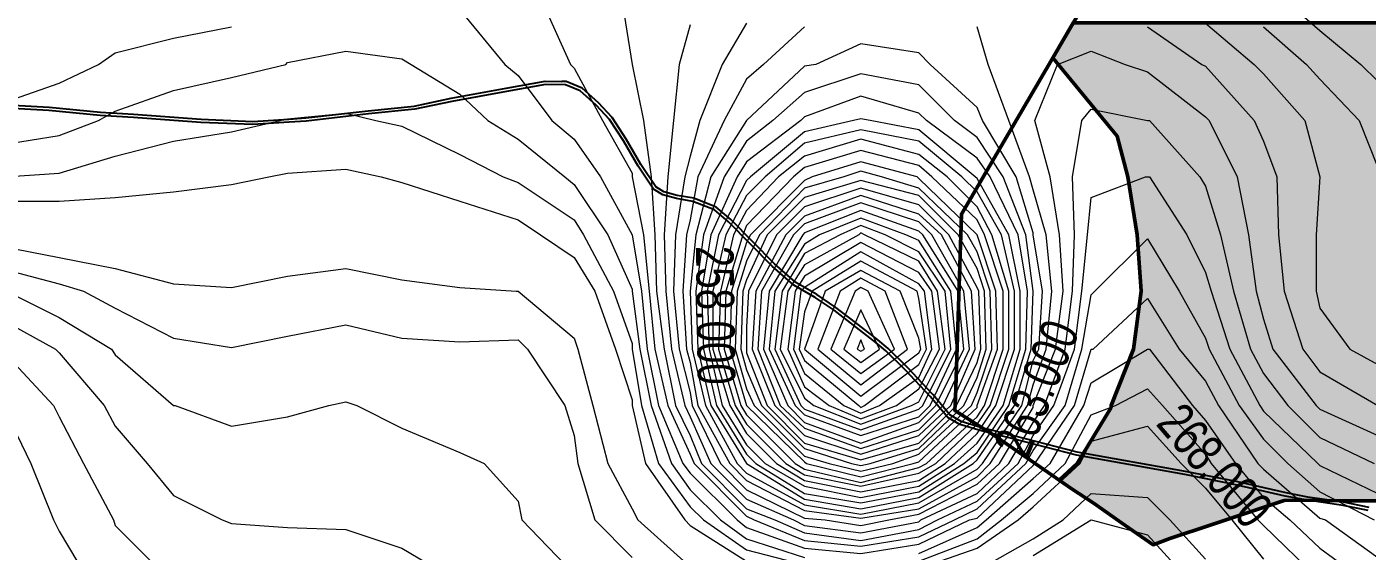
# Model space of a CAD drawing. Header units: metres. Extents: x 199095 to 216734, y 1644234 to 1657008.
# Drawn here: x 205109 to 206491, y 1649644 to 1650184 of the extents above; entities that cross this region are included whole.
import ezdxf
from ezdxf.enums import TextEntityAlignment as Align

# ---------------------------------------------------------------- set-up
doc = ezdxf.new("R2010")
doc.units = ezdxf.units.M
for name, color, linetype in [('250 Ac', 10, 'Continuous'), ('BT Road', 7, 'Continuous'), ('CON TXT', 204, 'Continuous')]:
    doc.layers.add(name, color=color, linetype=linetype)
doc.layers.add('CONTOURS', color=8, linetype='Continuous', lineweight=9)
doc.layers.add('Plot hatching', color=7, linetype='Continuous', true_color=0xffffdb)
doc.styles.get("Standard").update_dxf_attribs({"font": 'ARIALN.TTF'})

msp = doc.modelspace()

# ---------------------------------------------------------------- hatches: boundary and pattern name
at = {"layer": 'Plot hatching', "linetype": 'ByBlock'}
h = msp.add_hatch(color=256, dxfattribs=at)
h.dxf.hatch_style = 1
h.paths.add_polyline_path([(207582.7, 1649771.3), (207570.4, 1649793.7), (207567.5, 1649804.4), (207561.1, 1649826.9), (207554.7, 1649849.9), (207451, 1649997.5), (207423.8, 1650003.5), (207404.8, 1650027), (207381.3, 1650056.2), (207342.5, 1650105.1), (207301.6, 1650117.8), (207289.6, 1650128.9), (207281.1, 1650142), (207277.4, 1650177.1), (207274.5, 1650188.1), (206461.4, 1650188.1), (206187.7, 1650188.1), (206166.5, 1650151.8), (206232.8, 1650071.3), (206244, 1650029.4), (206253.6, 1649969.5), (206257.5, 1649911.6), (206249.8, 1649851.8), (206226.6, 1649793.8), (206226.6, 1649791.9), (206191.8, 1649733.9), (206173.2, 1649716.8), (206186.5, 1649707.6), (206208.1, 1649693.4), (206240.8, 1649670.7), (206269.9, 1649650.4), (206287.1, 1649656.7), (206330.9, 1649671.1), (206362.9, 1649681.8), (206405.1, 1649695.9), (206430.9, 1649696.2), (206461.9, 1649695.6), (206501.4, 1649695.7), (206530.8, 1649696.5), (206575.1, 1649684.5), (206615.5, 1649673.5), (206664.2, 1649659.4), (206703.3, 1649647.8), (206725.1, 1649642.1), (206768.6, 1649630), (206809.5, 1649624.1), (206880, 1649615.2), (206909.2, 1649609.2), (206926.2, 1649603.5), (206942.9, 1649597.2), (206963.8, 1649588.8), (206989.1, 1649579.4), (207017, 1649569.5), (207047.3, 1649557.6), (207071.7, 1649548.4), (207092.1, 1649541.2), (207111.1, 1649534), (207118.8, 1649531.3), (207135.7, 1649525.7), (207158.2, 1649518.5), (207190.8, 1649506.9), (207230.5, 1649493.8), (207262.7, 1649483.6), (207289.7, 1649476.6), (207336.5, 1649464), (207382.4, 1649451.2), (207409.4, 1649444.6), (207416, 1649438.7), (207439.4, 1649417.4), (207466.9, 1649393.2), (207492.3, 1649369.6), (207518.3, 1649347.6), (207548.5, 1649321.5), (207561.5, 1649304.1), (207577.7, 1649279.7), (207610.7, 1649236.3), (207651.5, 1649259.4), (207671.7, 1649280.5), (207701.7, 1649280.5), (207726.4, 1649276.5), (207727.9, 1649315.1), (207729.1, 1649371.8), (207733.1, 1649436.5), (207734.6, 1649489.8), (207713.3, 1649514.8), (207694, 1649538.4), (207688.7, 1649539.7), (207679.2, 1649551), (207671.1, 1649586.9), (207665.9, 1649611.1), (207653.9, 1649636.1), (207639.8, 1649664.9), (207622.8, 1649699.1), (207616.1, 1649711.1), (207601.3, 1649738.4)])

# ---------------------------------------------------------------- linework, layer by layer
at = {"linetype": 'ByBlock', "lineweight": 50, "flags": 128}
msp.add_lwpolyline([(206224.3, 1650250.7), (206121.6, 1650075.1), (206072.4, 1649991), (206070.2, 1649927.5), (206066.1, 1649801.6)], dxfattribs=at)
at = {"linetype": 'ByBlock', "lineweight": 9, "flags": 128}
msp.add_lwpolyline([(206253.6, 1649969.5), (206244, 1650029.4), (206232.8, 1650071.3), (206166.5, 1650151.8), (206121.6, 1650075.1), (206072.4, 1649991), (206070.2, 1649927.5), (206066.1, 1649801.6), (206065.6, 1649788.5), (206106.9, 1649762.4), (206149.3, 1649733.3), (206173.2, 1649716.8), (206191.8, 1649733.9), (206226.6, 1649791.9), (206226.6, 1649793.8), (206249.8, 1649851.8), (206257.5, 1649911.6)], close=True, dxfattribs=at)
msp.add_lwpolyline([(206166.5, 1650151.8), (206232.8, 1650071.3)], dxfattribs=at)
at = {"linetype": 'ByBlock', "lineweight": 40, "flags": 128}
msp.add_lwpolyline([(206066.1, 1649801.6), (206065.6, 1649788.5), (206106.9, 1649762.4), (206149.3, 1649733.3), (206186.5, 1649707.6), (206208.1, 1649693.4), (206240.8, 1649670.7), (206269.9, 1649650.4), (206287.1, 1649656.7), (206330.9, 1649671.1), (206362.9, 1649681.8), (206405.1, 1649695.9), (206430.9, 1649696.2), (206461.9, 1649695.6), (206501.4, 1649695.7), (206530.8, 1649696.5), (206575.1, 1649684.5), (206615.5, 1649673.5), (206664.2, 1649659.4), (206703.3, 1649647.8), (206725.1, 1649642.1)], dxfattribs=at)
at = {"layer": '250 Ac', "linetype": 'ByBlock', "lineweight": 50, "flags": 128}
for points in [[(206224.3, 1650250.7), (206121.6, 1650075.1), (206072.4, 1649991), (206070.2, 1649927.5), (206066.1, 1649801.6), (206065.6, 1649788.5), (206106.9, 1649762.4), (206149.3, 1649733.3), (206186.5, 1649707.6), (206208.1, 1649693.4), (206240.8, 1649670.7), (206269.9, 1649650.4), (206287.1, 1649656.7), (206330.9, 1649671.1), (206362.9, 1649681.8), (206405.1, 1649695.9), (206430.9, 1649696.2), (206461.9, 1649695.6), (206501.4, 1649695.7)], [(206224.3, 1650250.7), (206121.6, 1650075.1), (206072.4, 1649991), (206070.2, 1649927.5), (206066.1, 1649801.6), (206065.6, 1649788.5), (206106.9, 1649762.4), (206149.3, 1649733.3), (206186.5, 1649707.6), (206208.1, 1649693.4), (206240.8, 1649670.7), (206269.9, 1649650.4), (206287.1, 1649656.7), (206330.9, 1649671.1), (206362.9, 1649681.8), (206405.1, 1649695.9), (206430.9, 1649696.2), (206461.9, 1649695.6), (206501.4, 1649695.7)], [(206224.3, 1650250.7), (206121.6, 1650075.1), (206072.4, 1649991), (206070.2, 1649927.5), (206066.1, 1649801.6)], [(207274.5, 1650188.1), (206461.4, 1650188.1), (206187.7, 1650188.1), (206166.5, 1650151.8), (206232.8, 1650071.3), (206244, 1650029.4), (206253.6, 1649969.5), (206257.5, 1649911.6), (206249.8, 1649851.8), (206226.6, 1649793.8), (206226.6, 1649791.9), (206191.8, 1649733.9), (206173.2, 1649716.8), (206186.5, 1649707.6), (206208.1, 1649693.4), (206240.8, 1649670.7), (206269.9, 1649650.4), (206287.1, 1649656.7), (206330.9, 1649671.1), (206362.9, 1649681.8), (206405.1, 1649695.9), (206430.9, 1649696.2), (206461.9, 1649695.6), (206501.4, 1649695.7)]]:
    msp.add_lwpolyline(points, dxfattribs=at)
at = {"layer": 'BT Road', "flags": 128}
for points in [[(206491.8, 1649685.6), (206465.8, 1649690.9), (206429, 1649696.2), (206406.3, 1649700.5), (206356.7, 1649711.8), (206302.7, 1649722.6), (206190.9, 1649742.5), (206127, 1649759), (206091.6, 1649767.9), (206070.6, 1649774.2), (206058.2, 1649781.6), (206040.2, 1649803.1), (206014.2, 1649830.7), (205994.5, 1649850.2), (205984.1, 1649858.8), (205961.1, 1649876.6), (205941, 1649892.1), (205921.5, 1649905.2), (205899.6, 1649917.8), (205877.3, 1649937.2), (205832.3, 1649983), (205817.7, 1649995.2), (205795.4, 1650004), (205778.5, 1650007), (205764.3, 1650010.7), (205754.7, 1650016.7), (205739, 1650040.3), (205723.8, 1650066.5), (205709.5, 1650088.5), (205695.9, 1650103.1), (205679.4, 1650117.8), (205664.2, 1650124.2), (205643.4, 1650124.6), (205603.4, 1650117.3), (205546.9, 1650107.1), (205508.7, 1650099), (205461.1, 1650094.1), (205396.7, 1650086.8), (205379.2, 1650085.6), (205341.6, 1650083.1), (205288.1, 1650085.3), (205218.6, 1650090.5), (205184.4, 1650092.5), (205131.4, 1650097.8), (205069.4, 1650101.2)], [(205069.5, 1650104.6), (205131.6, 1650101.1), (205184.6, 1650095.8), (205218.8, 1650093.9), (205288.3, 1650088.6), (205341.6, 1650086.4), (205379, 1650088.9), (205396.4, 1650090.2), (205460.7, 1650097.4), (205508.2, 1650102.3), (205546.2, 1650110.3), (205602.8, 1650120.6), (205643.2, 1650128), (205660.4, 1650127.6)], [(206492.7, 1649688.8), (206466.3, 1649694.2), (206429.6, 1649699.5), (206407, 1649703.8), (206357.4, 1649715.1), (206303.3, 1649725.9), (206191.6, 1649745.7), (206127.8, 1649762.2), (206092.5, 1649771.2), (206072, 1649777.3), (206060.5, 1649784.2), (206042.7, 1649805.3), (206016.6, 1649833), (205996.7, 1649852.6), (205986.2, 1649861.4), (205963.1, 1649879.2), (205943, 1649894.8), (205923.2, 1649908), (205901.6, 1649920.5), (205879.6, 1649939.7), (205834.6, 1649985.5), (205819.4, 1649998.1), (205796.3, 1650007.2), (205779.3, 1650010.2), (205765.6, 1650013.8), (205757.1, 1650019.2), (205741.8, 1650042.1), (205726.6, 1650068.2), (205712.1, 1650090.5), (205698.2, 1650105.5), (205681.2, 1650120.6), (205664.9, 1650127.5), (205660.4, 1650127.6)]]:
    msp.add_lwpolyline(points, dxfattribs=at)
at = {"layer": 'CONTOURS', "flags": 128}
for points in [[(205555.3, 1650201.2), (205601.6, 1650145.2), (205615.2, 1650133.6), (205649.9, 1650087.2), (205673.1, 1650068), (205700.1, 1650029.4), (205733, 1649969.5), (205733, 1649969.5), (205742.6, 1649911.6), (205748.4, 1649851.8), (205760, 1649793.8), (205785.1, 1649733.9), (205792.8, 1649724.2), (205841.1, 1649676), (205850.8, 1649668.2), (205910.7, 1649647), (205968.6, 1649641.2), (206028.5, 1649650.9), (206080.6, 1649676), (206088.4, 1649677.9), (206146.3, 1649732), (206148.2, 1649733.9), (206188.8, 1649793.8), (206206.2, 1649851.8), (206208.1, 1649851.8), (206264.1, 1649903.9), (206297, 1649851.8), (206324, 1649818.9), (206337.5, 1649793.8), (206378.1, 1649733.9), (206383.9, 1649728.1), (206441.8, 1649677.9), (206447.6, 1649676), (206501.7, 1649637.4)], [(205642.2, 1650205.1), (205669.2, 1650145.2), (205673.1, 1650141.4), (205702.1, 1650087.2), (205733, 1650033.2), (205733, 1650029.4), (205744.6, 1649969.5), (205750.4, 1649911.6), (205756.2, 1649851.8), (205769.7, 1649793.8), (205792.8, 1649743.5), (205796.7, 1649733.9), (205850.8, 1649679.9), (205858.5, 1649676), (205910.7, 1649654.8), (205968.6, 1649648.9), (206028.5, 1649658.6), (206065.2, 1649676), (206088.4, 1649687.5), (206138.6, 1649733.9), (206146.3, 1649747.4), (206179.2, 1649793.8), (206196.5, 1649851.8), (206206.2, 1649907.8), (206210, 1649911.6), (206264.1, 1649965.6), (206297, 1649911.6), (206324, 1649863.2), (206327.9, 1649851.8), (206358.8, 1649793.8), (206383.9, 1649759), (206409, 1649733.9), (206441.8, 1649704.9), (206497.8, 1649676)], [(205723.3, 1650205.1), (205733, 1650145.2), (205733, 1650145.2), (205744.6, 1650087.2), (205752.3, 1650029.4), (205756.2, 1649969.5), (205758.1, 1649911.6), (205765.8, 1649851.8), (205777.4, 1649793.8), (205792.8, 1649762.9), (205804.4, 1649733.9), (205850.8, 1649687.5), (205879.8, 1649676), (205910.7, 1649662.5), (205968.6, 1649654.8), (206028.5, 1649666.2), (206047.8, 1649676), (206088.4, 1649695.2), (206130.9, 1649733.9), (206146.3, 1649762.9), (206167.6, 1649793.8), (206188.8, 1649851.8), (206196.5, 1649911.6), (206202.3, 1649969.5), (206206.2, 1650008.1), (206262.2, 1650029.4), (206264.1, 1650029.4), (206266.1, 1650029.4), (206304.7, 1649969.5), (206324, 1649930.9), (206329.8, 1649911.6), (206349.1, 1649851.8), (206380, 1649793.8), (206383.9, 1649788), (206439.9, 1649733.9), (206441.8, 1649732), (206501.7, 1649703)], [(206412.9, 1650205.1), (206441.8, 1650180), (206484.3, 1650145.2), (206501.7, 1650127.9)], [(205850.8, 1650187.8), (205825.7, 1650145.2), (205802.5, 1650087.2), (205792.8, 1650050.6), (205787.1, 1650029.4), (205777.4, 1649969.5), (205775.5, 1649911.6), (205781.3, 1649851.8), (205792.8, 1649807.2), (205794.8, 1649793.8), (205823.8, 1649733.9), (205850.8, 1649706.9), (205910.7, 1649677.9), (205931.9, 1649676), (205968.6, 1649670.1), (205997.6, 1649676), (206028.5, 1649681.8), (206088.4, 1649712.6), (206111.5, 1649733.9), (206146.3, 1649791.9), (206146.3, 1649793.8), (206169.5, 1649851.8), (206177.2, 1649911.6), (206173.4, 1649969.5), (206163.7, 1650029.4), (206148.2, 1650087.2), (206171.4, 1650145.2), (206206.2, 1650158.8), (206241, 1650145.2), (206264.1, 1650137.5), (206324, 1650091.1), (206327.9, 1650087.2), (206356.8, 1650029.4), (206368.4, 1649969.5), (206376.2, 1649911.6), (206383.9, 1649882.6), (206393.5, 1649851.8), (206438, 1649793.8), (206441.8, 1649789.9), (206501.7, 1649762.9)], [(206324, 1650187.8), (206374.2, 1650145.2), (206383.9, 1650135.6), (206426.4, 1650087.2), (206441.8, 1650029.4), (206438, 1649969.5), (206438, 1649911.6), (206441.8, 1649894.2), (206472.7, 1649851.8), (206501.7, 1649836.2)], [(205082.1, 1650104.8), (205141.9, 1650125.9), (205182.5, 1650145.2), (205199.9, 1650156.9), (205259.8, 1650172.2), (205319.6, 1650183.9)], [(205792.8, 1650185.8), (205781.3, 1650145.2), (205775.5, 1650087.2), (205775.5, 1650087.2), (205769.7, 1650029.4), (205765.8, 1649969.5), (205767.7, 1649911.6), (205773.5, 1649851.8), (205787.1, 1649793.8), (205792.8, 1649782.1), (205814.1, 1649733.9), (205850.8, 1649697.2), (205899.1, 1649676), (205910.7, 1649670.1), (205968.6, 1649662.5), (206028.5, 1649674), (206030.4, 1649676), (206088.4, 1649703), (206121.2, 1649733.9), (206146.3, 1649776.4), (206157.9, 1649793.8), (206179.2, 1649851.8), (206186.9, 1649911.6), (206188.8, 1649969.5), (206186.9, 1650029.4), (206196.5, 1650087.2), (206206.2, 1650098.9), (206264.1, 1650087.2), (206266.1, 1650087.2), (206318.2, 1650029.4), (206324, 1650019.8), (206339.5, 1649969.5), (206353, 1649911.6), (206370.4, 1649851.8), (206383.9, 1649826.6), (206409, 1649793.8), (206441.8, 1649761), (206497.8, 1649733.9)], [(205910.7, 1650183.9), (205868.2, 1650145.2), (205850.8, 1650129.8), (205827.6, 1650087.2), (205800.6, 1650029.4), (205792.8, 1649985), (205789, 1649969.5), (205785.1, 1649911.6), (205789, 1649851.8), (205792.8, 1649838.1), (205800.6, 1649793.8), (205833.4, 1649733.9), (205850.8, 1649716.5), (205910.7, 1649685.6), (205968.6, 1649677.9), (206028.5, 1649687.5), (206088.4, 1649720.4), (206101.9, 1649733.9)], [(206101.9, 1649733.9), (206140.5, 1649793.8), (206146.3, 1649815), (206159.8, 1649851.8), (206165.6, 1649911.6), (206159.8, 1649969.5), (206146.3, 1650015.9), (206142.5, 1650029.4), (206121.2, 1650087.2), (206100, 1650145.2), (206088.4, 1650183.9)], [(206264.1, 1650183.9), (206320.2, 1650145.2), (206324, 1650143.4), (206374.2, 1650087.2), (206383.9, 1650066.1), (206397.4, 1650029.4), (206399.3, 1649969.5), (206405.1, 1649911.6), (206424.5, 1649851.8), (206441.8, 1649828.5), (206501.7, 1649793.8)], [(206383.9, 1650183.9), (206428.3, 1650145.2), (206441.8, 1650129.8), (206482.4, 1650087.2), (206501.7, 1650039)], [(206094.2, 1649733.9), (206134.7, 1649793.8), (206146.3, 1649840.1), (206152.1, 1649851.8), (206156, 1649911.6), (206146.3, 1649969.5), (206146.3, 1649971.5), (206128.9, 1650029.4), (206094.2, 1650087.2), (206088.4, 1650100.9), (206040.1, 1650145.2), (206028.5, 1650156.9), (205968.6, 1650166.5), (205922.3, 1650145.2), (205910.7, 1650143.4), (205850.8, 1650087.2), (205850.8, 1650087.2), (205814.1, 1650029.4), (205798.6, 1649969.5), (205792.8, 1649911.6), (205794.8, 1649851.8), (205808.3, 1649793.8), (205841.1, 1649733.9), (205850.8, 1649724.2), (205910.7, 1649691.4), (205968.6, 1649681.8), (206028.5, 1649693.4), (206088.4, 1649728.1), (206094.2, 1649733.9)], [(205082.1, 1650062.2), (205141.9, 1650071.9), (205182.5, 1650087.2), (205199.9, 1650097), (205259.8, 1650118.2), (205319.6, 1650131.8), (205375.6, 1650145.2), (205377.6, 1650147.1), (205437.5, 1650158.8), (205495.4, 1650151), (205505.1, 1650145.2), (205555.3, 1650114.4), (205584.2, 1650087.2), (205615.2, 1650068), (205663.4, 1650029.4), (205673.1, 1650021.6), (205707.9, 1649969.5), (205733, 1649913.5), (205733, 1649911.6), (205740.7, 1649851.8), (205752.3, 1649793.8), (205773.5, 1649733.9), (205792.8, 1649706.9), (205823.8, 1649676), (205850.8, 1649656.6), (205910.7, 1649637.4)], [(206084.5, 1649733.9), (206088.4, 1649737.8), (206127, 1649793.8), (206144.4, 1649851.8), (206146.3, 1649911.6), (206138.6, 1649969.5), (206115.4, 1650029.4), (206088.4, 1650069.9), (206065.2, 1650087.2), (206028.5, 1650124), (205968.6, 1650135.6), (205910.7, 1650116.2), (205877.8, 1650087.2), (205850.8, 1650066.1), (205827.6, 1650029.4), (205806.4, 1649969.5), (205798.6, 1649911.6), (205800.6, 1649851.8), (205814.1, 1649793.8), (205850.8, 1649733.9), (205850.8, 1649733.9), (205910.7, 1649697.2), (205968.6, 1649687.5), (206028.5, 1649699.1), (206084.5, 1649733.9)], [(205085.9, 1650029.4), (205141.9, 1650033.2), (205199.9, 1650050.6), (205259.8, 1650066.1), (205319.6, 1650075.8), (205369.9, 1650087.2), (205377.6, 1650089.2), (205437.5, 1650095), (205468.4, 1650087.2), (205495.4, 1650081.5), (205555.3, 1650052.5), (205599.7, 1650029.4), (205615.2, 1650023.6), (205673.1, 1649985), (205682.8, 1649969.5), (205713.7, 1649911.6), (205733, 1649857.5), (205733, 1649857.5), (205733, 1649851.8), (205742.6, 1649793.8), (205760, 1649733.9), (205792.8, 1649689.5), (205806.4, 1649676), (205850.8, 1649645.1), (205910.7, 1649629.6)], [(206065.2, 1649733.9), (206088.4, 1649755.1), (206115.4, 1649793.8), (206132.8, 1649851.8), (206132.8, 1649911.6), (206121.2, 1649969.5), (206088.4, 1650027.5), (206086.4, 1650029.4), (206028.5, 1650077.6), (205978.3, 1650087.2), (205968.6, 1650089.2), (205960.9, 1650087.2), (205910.7, 1650075.8), (205854.7, 1650029.4), (205850.8, 1650025.5), (205821.8, 1649969.5), (205810.2, 1649911.6), (205812.2, 1649851.8), (205825.7, 1649793.8), (205850.8, 1649753.2), (205870.1, 1649733.9), (205910.7, 1649710.8), (205968.6, 1649699.1), (206028.5, 1649710.8), (206065.2, 1649733.9)], [(206055.5, 1649733.9), (206088.4, 1649764.8), (206107.7, 1649793.8), (206127, 1649851.8), (206127, 1649911.6), (206113.5, 1649969.5), (206088.4, 1650013.9), (206072.9, 1650029.4), (206028.5, 1650066.1), (205968.6, 1650077.6), (205910.7, 1650064.1), (205870.1, 1650029.4), (205850.8, 1650010), (205829.5, 1649969.5), (205816, 1649911.6), (205816, 1649851.8), (205833.4, 1649793.8), (205850.8, 1649764.8), (205881.7, 1649733.9), (205910.7, 1649716.5), (205968.6, 1649704.9), (206028.5, 1649716.5), (206055.5, 1649733.9)], [(206045.9, 1649733.9), (206088.4, 1649774.5), (206101.9, 1649793.8), (206121.2, 1649851.8), (206121.2, 1649911.6), (206103.8, 1649969.5), (206088.4, 1649998.5), (206057.5, 1650029.4), (206028.5, 1650052.5), (205968.6, 1650068), (205910.7, 1650050.6), (205883.6, 1650029.4), (205850.8, 1649994.6), (205837.3, 1649969.5), (205823.8, 1649911.6), (205821.8, 1649851.8), (205839.2, 1649793.8), (205850.8, 1649774.5), (205891.4, 1649733.9), (205910.7, 1649722.4), (205968.6, 1649710.8), (206028.5, 1649724.2), (206045.9, 1649733.9)], [(206036.2, 1649733.9), (206088.4, 1649782.1), (206096.1, 1649793.8), (206115.4, 1649851.8), (206115.4, 1649911.6), (206096.1, 1649969.5), (206088.4, 1649985), (206042, 1650029.4), (206028.5, 1650041), (205968.6, 1650056.4), (205910.7, 1650039), (205899.1, 1650029.4), (205850.8, 1649979.1), (205846.9, 1649969.5), (205829.5, 1649911.6), (205827.6, 1649851.8), (205845, 1649793.8), (205850.8, 1649784.1), (205901, 1649733.9), (205910.7, 1649728.1), (205968.6, 1649714.6), (206028.5, 1649730), (206036.2, 1649733.9)], [(205082.1, 1650004.2), (205141.9, 1650004.2), (205199.9, 1650008.1), (205259.8, 1650013.9), (205319.6, 1650021.6), (205358.3, 1650029.4), (205377.6, 1650033.2), (205437.5, 1650037.1), (205474.2, 1650029.4), (205495.4, 1650023.6), (205555.3, 1650004.2), (205615.2, 1649985), (205638.3, 1649969.5), (205673.1, 1649946.4), (205694.3, 1649911.6), (205715.6, 1649851.8), (205733, 1649799.5), (205733, 1649793.8), (205746.5, 1649733.9), (205787.1, 1649676), (205792.8, 1649670.1), (205850.8, 1649633.5)], [(206001.5, 1649733.9), (206028.5, 1649743.5), (206082.6, 1649793.8), (206088.4, 1649807.2), (206103.8, 1649851.8), (206101.9, 1649911.6), (206088.4, 1649952.1), (206078.7, 1649969.5), (206028.5, 1650017.8), (205989.9, 1650029.4), (205968.6, 1650035.1), (205951.2, 1650029.4), (205910.7, 1650017.8), (205864.3, 1649969.5), (205850.8, 1649942.5), (205841.1, 1649911.6), (205839.2, 1649851.8), (205850.8, 1649811.1), (205858.5, 1649793.8), (205910.7, 1649741.6), (205935.8, 1649733.9), (205968.6, 1649726.1), (206001.5, 1649733.9)], [(205978.3, 1649733.9), (206028.5, 1649749.4), (206074.8, 1649793.8), (206088.4, 1649822.8), (206098, 1649851.8), (206096.1, 1649911.6), (206088.4, 1649934.8), (206069.1, 1649969.5), (206028.5, 1650010), (205968.6, 1650025.5), (205910.7, 1650008.1), (205872, 1649969.5), (205850.8, 1649923.1), (205846.9, 1649911.6), (205845, 1649851.8), (205850.8, 1649830.5), (205866.2, 1649793.8), (205910.7, 1649749.4), (205959, 1649733.9), (205968.6, 1649732), (205978.3, 1649733.9)], [(206067.1, 1649793.8), (206088.4, 1649838.1), (206092.2, 1649851.8), (206090.3, 1649911.6), (206088.4, 1649915.4), (206059.4, 1649969.5), (206028.5, 1650000.4), (205968.6, 1650017.8), (205910.7, 1649998.5), (205881.7, 1649969.5), (205852.7, 1649911.6), (205850.8, 1649874.9), (205850.8, 1649851.8), (205850.8, 1649847.9), (205872, 1649793.8), (205910.7, 1649755.1), (205968.6, 1649737.8), (206028.5, 1649755.1), (206067.1, 1649793.8)], [(206061.3, 1649793.8), (206086.4, 1649851.8), (206082.6, 1649911.6), (206051.7, 1649969.5), (206028.5, 1649990.8), (205968.6, 1650010), (205910.7, 1649988.9), (205891.4, 1649969.5), (205860.5, 1649911.6), (205856.6, 1649851.8), (205879.8, 1649793.8), (205910.7, 1649762.9), (205968.6, 1649743.5), (206028.5, 1649762.9), (206061.3, 1649793.8)], [(206045.9, 1649793.8), (206074.8, 1649851.8), (206069.1, 1649911.6), (206032.4, 1649969.5), (206028.5, 1649973.4), (205968.6, 1649994.6), (205910.7, 1649971.5), (205908.7, 1649969.5), (205874, 1649911.6), (205868.2, 1649851.8), (205893.3, 1649793.8), (205910.7, 1649776.4), (205968.6, 1649755.1), (206028.5, 1649776.4), (206045.9, 1649793.8)], [(206040.1, 1649793.8), (206067.1, 1649851.8), (206061.3, 1649911.6), (206028.5, 1649963.8), (206015, 1649969.5), (205968.6, 1649986.9), (205926.1, 1649969.5), (205910.7, 1649959.9), (205879.8, 1649911.6), (205874, 1649851.8), (205901, 1649793.8), (205910.7, 1649784.1), (205968.6, 1649762.9), (206028.5, 1649782.1), (206040.1, 1649793.8)], [(206032.4, 1649793.8), (206061.3, 1649851.8), (206055.5, 1649911.6), (206028.5, 1649952.1), (205993.7, 1649969.5), (205968.6, 1649979.1), (205947.4, 1649969.5), (205910.7, 1649950.2), (205887.5, 1649911.6), (205879.8, 1649851.8), (205906.8, 1649793.8), (205910.7, 1649789.9), (205968.6, 1649768.6), (206028.5, 1649789.9), (206032.4, 1649793.8)], [(206020.8, 1649793.8), (206028.5, 1649797.6), (206055.5, 1649851.8), (206047.8, 1649911.6), (206028.5, 1649942.5), (205972.5, 1649969.5), (205968.6, 1649971.5), (205966.7, 1649969.5), (205910.7, 1649938.6), (205893.3, 1649911.6), (205885.6, 1649851.8), (205910.7, 1649801.5), (205920.3, 1649793.8), (205968.6, 1649774.5), (206020.8, 1649793.8)], [(205082.1, 1649957.9), (205141.9, 1649946.4), (205199.9, 1649934.8), (205259.8, 1649919.2), (205319.6, 1649915.4), (205377.6, 1649927), (205437.5, 1649934.8), (205495.4, 1649923.1), (205555.3, 1649915.4), (205613.2, 1649911.6), (205615.2, 1649911.6), (205673.1, 1649863.2), (205677, 1649851.8), (205692.4, 1649793.8), (205707.9, 1649733.9), (205733, 1649687.5), (205738.8, 1649676), (205792.8, 1649627.6)], [(205987.9, 1649793.8), (206028.5, 1649822.8), (206042, 1649851.8), (206034.3, 1649911.6), (206028.5, 1649919.2), (205968.6, 1649952.1), (205910.7, 1649915.4), (205906.8, 1649911.6), (205899.1, 1649851.8), (205910.7, 1649826.6), (205951.2, 1649793.8), (205968.6, 1649786), (205987.9, 1649793.8)], [(205972.5, 1649793.8), (206028.5, 1649836.2), (206036.2, 1649851.8), (206028.5, 1649903.9), (206026.6, 1649911.6), (205968.6, 1649942.5), (205918.4, 1649911.6), (205910.7, 1649890.4), (205904.9, 1649851.8), (205910.7, 1649840.1), (205966.7, 1649793.8), (205968.6, 1649791.9), (205972.5, 1649793.8)], [(205082.1, 1649934.8), (205141.9, 1649919.2), (205167, 1649911.6), (205199.9, 1649894.2), (205259.8, 1649863.2), (205319.6, 1649853.6), (205377.6, 1649865.2), (205437.5, 1649876.8), (205495.4, 1649863.2), (205555.3, 1649859.4), (205615.2, 1649861.4), (205624.8, 1649851.8), (205663.4, 1649793.8), (205673.1, 1649762.9), (205677, 1649733.9), (205694.3, 1649676), (205733, 1649637.4)], [(206030.4, 1649851.8), (206028.5, 1649863.2), (206009.2, 1649911.6), (205968.6, 1649932.9), (205931.9, 1649911.6), (205910.7, 1649851.8), (205968.6, 1649803.4), (206028.5, 1649847.9), (206030.4, 1649851.8)], [(206016.9, 1649851.8), (205993.7, 1649911.6), (205968.6, 1649925.1), (205947.4, 1649911.6), (205924.2, 1649851.8), (205968.6, 1649815), (206016.9, 1649851.8)], [(205087.9, 1649911.6), (205141.9, 1649884.5), (205196, 1649851.8), (205199.9, 1649845.9), (205259.8, 1649793.8), (205261.7, 1649793.8), (205319.6, 1649772.5), (205377.6, 1649782.1), (205420.1, 1649793.8), (205437.5, 1649797.6), (205449, 1649793.8), (205495.4, 1649770.6), (205555.3, 1649745.5), (205580.4, 1649733.9), (205615.2, 1649695.2), (205619, 1649676), (205673.1, 1649620)], [(205082.1, 1649882.6), (205138.1, 1649851.8), (205141.9, 1649847.9), (205188.3, 1649793.8), (205199.9, 1649772.5), (205232.7, 1649733.9), (205259.8, 1649701.1), (205310, 1649676), (205319.6, 1649672.1), (205377.6, 1649668.2), (205437.5, 1649666.2), (205495.4, 1649647), (205547.5, 1649616.1)], [(205987.9, 1649851.8), (205968.6, 1649892.2), (205951.2, 1649851.8), (205968.6, 1649838.1), (205987.9, 1649851.8)], [(205972.5, 1649851.8), (205968.6, 1649861.4), (205964.8, 1649851.8), (205968.6, 1649849.8), (205972.5, 1649851.8)], [(205082.1, 1649851.8), (205136.1, 1649793.8), (205141.9, 1649782.1), (205167, 1649733.9), (205198, 1649676), (205199.9, 1649670.1), (205254, 1649616.1)], [(206003.4, 1649851.8), (206003.4, 1649851.8)], [(206028.5, 1649641.2), (206088.4, 1649668.2), (206098, 1649676), (206146.3, 1649718.5), (206163.7, 1649733.9), (206198.5, 1649793.8), (206206.2, 1649817), (206264.1, 1649851.8), (206264.1, 1649851.8), (206266.1, 1649851.8), (206310.5, 1649793.8), (206324, 1649778.4), (206354.9, 1649733.9), (206383.9, 1649699.1), (206410.9, 1649676), (206441.8, 1649647), (206484.3, 1649616.1)], [(206028.5, 1649633.5), (206088.4, 1649656.6), (206113.5, 1649676), (206146.3, 1649703), (206179.2, 1649733.9), (206206.2, 1649784.1), (206231.3, 1649793.8), (206264.1, 1649811.1), (206279.6, 1649793.8), (206324, 1649743.5), (206329.8, 1649733.9), (206378.1, 1649676), (206383.9, 1649670.1), (206439.9, 1649616.1)], [(205084, 1649793.8), (205113, 1649733.9), (205136.1, 1649676), (205141.9, 1649664.4), (205170.9, 1649616.1)], [(206005.3, 1649793.8), (206005.3, 1649793.8)], [(206053.6, 1649793.8), (206053.6, 1649793.8)], [(206028.5, 1649625.8), (206088.4, 1649647), (206130.9, 1649676), (206146.3, 1649689.5), (206194.6, 1649733.9), (206206.2, 1649757.1), (206264.1, 1649772.5), (206298.9, 1649733.9), (206324, 1649708.8), (206351, 1649676), (206383.9, 1649635.4)], [(206022.7, 1649733.9), (206022.7, 1649733.9)], [(206074.8, 1649733.9), (206074.8, 1649733.9)], [(206088.4, 1649623.9), (206146.3, 1649656.6), (206177.2, 1649676), (206206.2, 1649703), (206264.1, 1649699.1), (206287.3, 1649676), (206324, 1649635.4)], [(206146.3, 1649639.2), (206206.2, 1649676), (206264.1, 1649660.5), (206304.7, 1649616.1)]]:
    msp.add_lwpolyline(points, dxfattribs=at)
for points in [[(206088.4, 1649745.5), (206121.2, 1649793.8), (206138.6, 1649851.8), (206140.5, 1649911.6), (206130.9, 1649969.5), (206101.9, 1650029.4), (206088.4, 1650048.6), (206036.2, 1650087.2), (206028.5, 1650095), (205968.6, 1650112.4), (205910.7, 1650091.1), (205906.8, 1650087.2), (205850.8, 1650044.9), (205841.1, 1650029.4), (205814.1, 1649969.5), (205804.4, 1649911.6), (205806.4, 1649851.8), (205819.9, 1649793.8), (205850.8, 1649743.5), (205860.5, 1649733.9), (205910.7, 1649703), (205968.6, 1649693.4), (206028.5, 1649704.9), (206074.8, 1649733.9)], [(206028.5, 1649735.9), (206088.4, 1649791.9), (206088.4, 1649793.8), (206109.6, 1649851.8), (206107.7, 1649911.6), (206088.4, 1649969.5), (206088.4, 1649969.5), (206028.5, 1650027.5), (206026.6, 1650029.4), (205968.6, 1650044.9), (205918.4, 1650029.4), (205910.7, 1650025.5), (205854.7, 1649969.5), (205850.8, 1649961.8), (205835.3, 1649911.6), (205833.4, 1649851.8), (205850.8, 1649793.8), (205850.8, 1649793.8), (205910.7, 1649735.9), (205912.6, 1649733.9), (205968.6, 1649720.4), (206022.7, 1649733.9)], [(206080.6, 1649851.8), (206074.8, 1649911.6), (206042, 1649969.5), (206028.5, 1649983), (205968.6, 1650002.4), (205910.7, 1649981.1), (205899.1, 1649969.5), (205866.2, 1649911.6), (205862.4, 1649851.8), (205885.6, 1649793.8), (205910.7, 1649770.6), (205968.6, 1649749.4), (206028.5, 1649768.6), (206053.6, 1649793.8)], [(206028.5, 1649811.1), (206049.7, 1649851.8), (206042, 1649911.6), (206028.5, 1649930.9), (205968.6, 1649961.8), (205910.7, 1649927), (205901, 1649911.6), (205893.3, 1649851.8), (205910.7, 1649813.1), (205935.8, 1649793.8), (205968.6, 1649780.2), (206005.3, 1649793.8)], [(205976.3, 1649911.6), (205968.6, 1649915.4), (205962.8, 1649911.6), (205937.7, 1649851.8), (205968.6, 1649826.6), (206003.4, 1649851.8)]]:
    msp.add_lwpolyline(points, close=True, dxfattribs=at)

# ---------------------------------------------------------------- texts
at = {"layer": 'CON TXT'}
for s, rotation, width, p, p2 in [('258.000', 270.7769, 0.892099, (205798.6, 1649957.9), (205800.6, 1649815)), ('263.000', 67.905, 0.897863, (206140.5, 1649737.8), (206194.6, 1649871)), ('268.000', 310.6755, 0.906561, (206271.9, 1649774.5), (206366.5, 1649664.4))]:
    msp.add_text(s, height=38.68, rotation=rotation, dxfattribs=dict(at, width=width)).set_placement(p, p2, align=Align.FIT)

doc.saveas('drawing.dxf')
